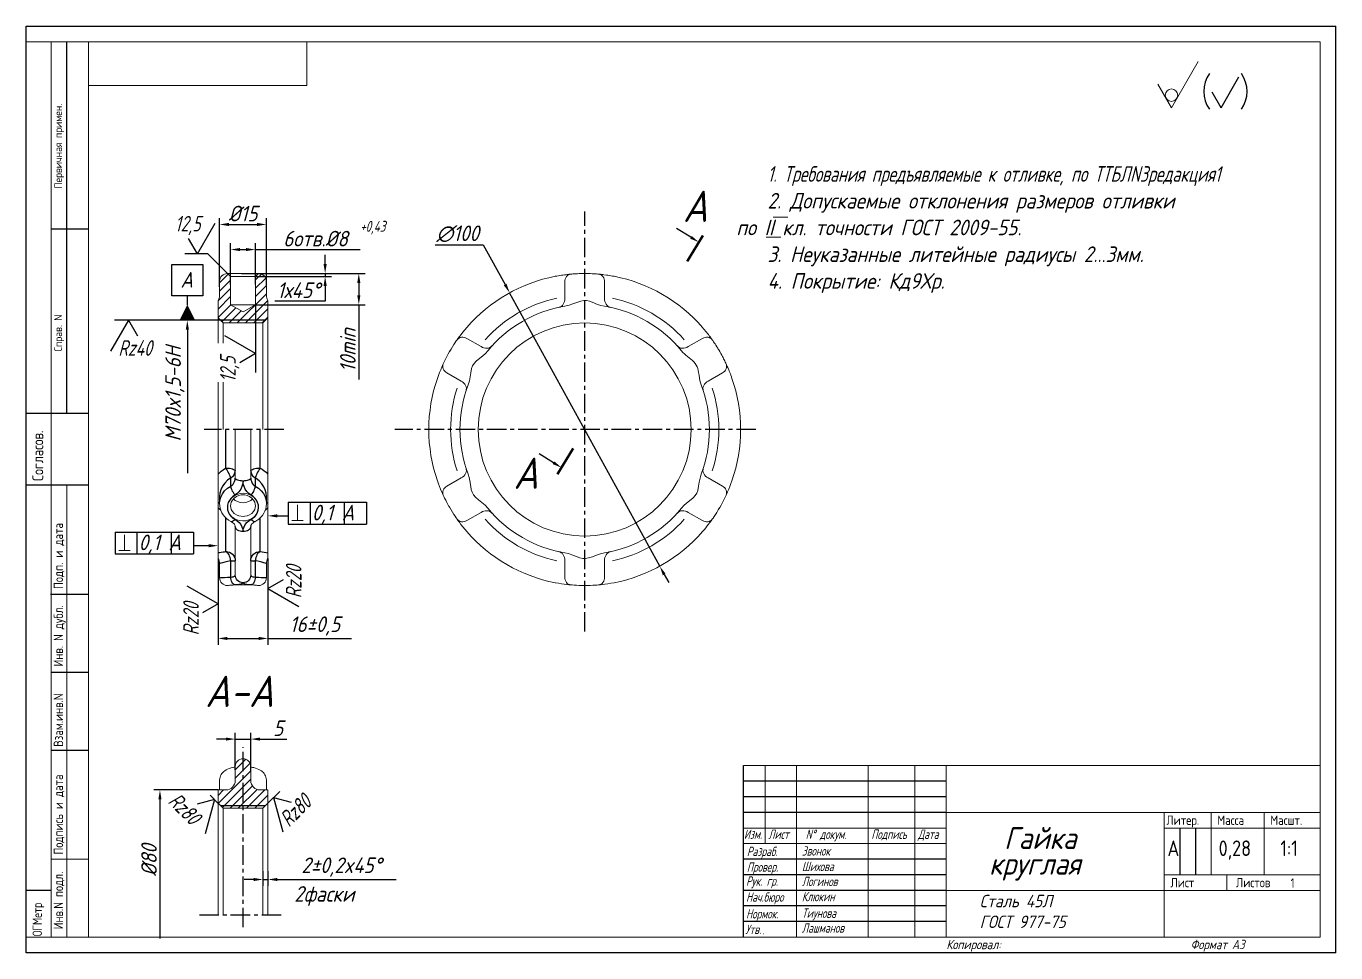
# Model space of a CAD drawing. Extents: x 3139 to 3559, y 0 to 297.
import ezdxf

# ---------------------------------------------------------------- set-up
doc = ezdxf.new("R2010")
doc.units = 0
doc.header["$MEASUREMENT"] = 0
doc.linetypes.add('CENTER', pattern=[2, 1.25, -0.25, 0.25, -0.25])
doc.layers.get('0').update_dxf_attribs({"linetype": 'CONTINUOUS'})
doc.layers.get('DEFPOINTS').update_dxf_attribs({"linetype": 'CONTINUOUS'})
doc.layers.add('TOST', color=110, linetype='CONTINUOUS', lineweight=20)
doc.styles.get("Standard").update_dxf_attribs({"font": 'simplex.shx', "width": 0.85, "oblique": 15, "height": 5})
doc.dimstyles.get("Standard").update_dxf_attribs({"dimtxt": 5, "dimasz": 3, "dimexe": 2, "dimexo": 0, "dimgap": 1, "dimtad": 1, "dimdec": 0, "dimdsep": 46, "dimlunit": 6, "dimtxsty": 'STANDARD', "dimcen": 0.09, "dimclrt": 7, "dimadec": 0, "dimazin": 0, "dimtfac": 1, "dimtdec": 0, "dimtmove": 0, "dimatfit": 3, "dimfxl": 1, "dimtolj": 1, "dimtzin": 0, "dimarcsym": 0})

# ---------------------------------------------------------------- blocks, each defined once
blk = doc.blocks.new('*D94')
at = {"color": 0, "lineweight": -2, "transparency": 16777216}
for p, q in [((3211.97, 217.73), (3247.93, 217.73)), ((3245.93, 214.73), (3245.93, 210.73)), ((3211.97, 207.73), (3247.93, 207.73)), ((3245.93, 207.73), (3245.93, 183.71))]:
    blk.add_line(p, q, dxfattribs=at)
at = {"color": 0, "transparency": 16777216}
for points in [[(3245.43, 214.73), (3246.43, 214.73), (3245.93, 217.73)], [(3245.43, 210.73), (3246.43, 210.73), (3245.93, 207.73)]]:
    blk.add_solid(points, dxfattribs=at)
at = {"layer": 'DEFPOINTS', "color": 0, "transparency": 16777216}
for p in [(3211.97, 217.73), (3211.97, 207.73), (3245.93, 207.73)]:
    blk.add_point(p, dxfattribs=at)
at = {"color": 7, "transparency": 16777216, "insert": (3242.43, 193.12), "char_height": 5, "attachment_point": 5, "rotation": 90}
blk.add_mtext('\\A1;10min', dxfattribs=at)
blk = doc.blocks.new('*D95')
at = {"color": 0, "lineweight": -2, "transparency": 16777216}
for p, q in [((3201.29, 213.5), (3201.29, 235.45)), ((3216.29, 213.5), (3216.29, 235.45)), ((3204.29, 233.45), (3213.29, 233.45))]:
    blk.add_line(p, q, dxfattribs=at)
at = {"color": 0, "transparency": 16777216}
for points in [[(3204.29, 233.95), (3204.29, 232.95), (3201.29, 233.45)], [(3213.29, 233.95), (3213.29, 232.95), (3216.29, 233.45)]]:
    blk.add_solid(points, dxfattribs=at)
at = {"layer": 'DEFPOINTS', "color": 0, "transparency": 16777216}
for p in [(3216.29, 233.45), (3201.29, 213.5), (3216.29, 213.5)]:
    blk.add_point(p, dxfattribs=at)
at = {"color": 7, "transparency": 16777216, "insert": (3208.79, 236.95), "char_height": 5, "attachment_point": 5}
blk.add_mtext('\\A1;%%c15', dxfattribs=at)
blk = doc.blocks.new('*D96')
at = {"color": 0, "lineweight": -2, "transparency": 16777216}
for p, q in [((3204.79, 214.22), (3204.79, 227.41)), ((3212.79, 214.22), (3212.79, 227.41)), ((3207.79, 225.41), (3209.79, 225.41)), ((3212.79, 225.41), (3246.37, 225.41))]:
    blk.add_line(p, q, dxfattribs=at)
at = {"color": 0, "transparency": 16777216}
for points in [[(3207.79, 225.91), (3207.79, 224.91), (3204.79, 225.41)], [(3209.79, 225.91), (3209.79, 224.91), (3212.79, 225.41)]]:
    blk.add_solid(points, dxfattribs=at)
at = {"layer": 'DEFPOINTS', "color": 0, "transparency": 16777216}
for p in [(3212.79, 225.41), (3204.79, 214.22), (3212.79, 214.22)]:
    blk.add_point(p, dxfattribs=at)
at = {"color": 7, "transparency": 16777216, "insert": (3232.04, 228.91), "char_height": 5, "attachment_point": 5}
blk.add_mtext('\\A1;6отв.%%c8', dxfattribs=at)
blk = doc.blocks.new('*D97')
at = {"color": 0, "lineweight": -2, "transparency": 16777216}
for p, q in [((3235.13, 220.73), (3235.13, 223.73)), ((3208.35, 217.73), (3237.13, 217.73)), ((3212.79, 216.73), (3237.13, 216.73)), ((3235.13, 217.73), (3235.13, 216.73)), ((3235.13, 213.73), (3235.13, 208.88)), ((3235.13, 208.88), (3219.03, 208.88))]:
    blk.add_line(p, q, dxfattribs=at)
at = {"color": 0, "transparency": 16777216}
for points in [[(3234.63, 220.73), (3235.63, 220.73), (3235.13, 217.73)], [(3234.63, 213.73), (3235.63, 213.73), (3235.13, 216.73)]]:
    blk.add_solid(points, dxfattribs=at)
at = {"layer": 'DEFPOINTS', "color": 0, "transparency": 16777216}
for p in [(3208.35, 217.73), (3212.79, 216.73), (3235.13, 216.73)]:
    blk.add_point(p, dxfattribs=at)
at = {"color": 7, "transparency": 16777216, "insert": (3226.58, 212.38), "char_height": 5, "attachment_point": 5}
blk.add_mtext('\\A1;1х45%%d', dxfattribs=at)
blk = doc.blocks.new('*D98')
at = {"color": 0, "lineweight": -2, "transparency": 16777216}
for p, q in [((3200.79, 126.4), (3200.79, 98.76)), ((3216.79, 126.41), (3216.79, 98.76)), ((3203.79, 100.76), (3213.79, 100.76)), ((3216.79, 100.76), (3243.53, 100.76))]:
    blk.add_line(p, q, dxfattribs=at)
at = {"color": 0, "transparency": 16777216}
for points in [[(3203.79, 101.26), (3203.79, 100.26), (3200.79, 100.76)], [(3213.79, 101.26), (3213.79, 100.26), (3216.79, 100.76)]]:
    blk.add_solid(points, dxfattribs=at)
at = {"layer": 'DEFPOINTS', "color": 0, "transparency": 16777216}
for p in [(3200.79, 126.4), (3216.79, 126.41), (3216.79, 100.76)]:
    blk.add_point(p, dxfattribs=at)
at = {"color": 7, "transparency": 16777216, "insert": (3231.84, 104.74), "char_height": 5, "attachment_point": 5}
blk.add_mtext('\\A1;16%%p0,5', dxfattribs=at)
blk = doc.blocks.new('*D99')
at = {"color": 0, "lineweight": -2, "transparency": 16777216}
for p, q in [((3203.29, 68.5), (3200.29, 68.5)), ((3206.29, 58.61), (3206.29, 70.5)), ((3206.29, 68.5), (3211.29, 68.5)), ((3211.29, 58.3), (3211.29, 70.5)), ((3214.29, 68.5), (3222.8, 68.5))]:
    blk.add_line(p, q, dxfattribs=at)
at = {"color": 0, "transparency": 16777216}
for points in [[(3203.29, 69), (3203.29, 68), (3206.29, 68.5)], [(3214.29, 69), (3214.29, 68), (3211.29, 68.5)]]:
    blk.add_solid(points, dxfattribs=at)
at = {"layer": 'DEFPOINTS', "color": 0, "transparency": 16777216}
for p in [(3211.29, 68.5), (3206.29, 58.61), (3211.29, 58.3)]:
    blk.add_point(p, dxfattribs=at)
at = {"color": 7, "transparency": 16777216, "insert": (3220.05, 72), "char_height": 5, "attachment_point": 5}
blk.add_mtext('\\A1;5', dxfattribs=at)
blk = doc.blocks.new('*D100')
at = {"color": 0, "lineweight": -2, "transparency": 16777216}
for p, q in [((3200.79, 52.2), (3180.15, 52.2)), ((3182.15, 49.2), (3182.15, 4.63))]:
    blk.add_line(p, q, dxfattribs=at)
at = {"color": 0, "transparency": 16777216}
blk.add_solid([(3181.65, 49.2), (3182.65, 49.2), (3182.15, 52.2)], dxfattribs=at)
at = {"layer": 'DEFPOINTS', "color": 0, "transparency": 16777216}
for p in [(3200.79, 52.2), (3182.15, 4.63), (3200.79, 4.63)]:
    blk.add_point(p, dxfattribs=at)
at = {"color": 7, "transparency": 16777216, "insert": (3178.65, 29.65), "char_height": 5, "attachment_point": 5, "rotation": 90}
blk.add_mtext('\\A1;%%c80', dxfattribs=at)
blk = doc.blocks.new('_NONE')
at = {"color": 0, "linetype": 'ByBlock'}
blk.add_circle((0, 0), 0.25, dxfattribs=at)
blk = doc.blocks.new('*D101')
at = {"color": 0, "lineweight": -2, "transparency": 16777216}
for p, q in [((3270.41, 226.96), (3285.85, 226.96)), ((3285.85, 226.96), (3292.86, 214.19)), ((3342.43, 123.9), (3294.3, 211.56)), ((3343.87, 121.27), (3345.32, 118.64))]:
    blk.add_line(p, q, dxfattribs=at)
at = {"color": 0, "transparency": 16777216}
for points in [[(3293.3, 214.43), (3292.42, 213.95), (3294.3, 211.56)], [(3344.31, 121.51), (3343.43, 121.03), (3342.43, 123.9)]]:
    blk.add_solid(points, dxfattribs=at)
at = {"layer": 'DEFPOINTS', "color": 0, "transparency": 16777216}
for p in [(3294.3, 211.56), (3342.43, 123.9)]:
    blk.add_point(p, dxfattribs=at)
at = {"color": 7, "transparency": 16777216, "insert": (3277.63, 230.46), "char_height": 5, "attachment_point": 5}
blk.add_mtext('\\A1;∅100', dxfattribs=at)
blk = doc.blocks.new('*D102')
at = {"color": 0, "lineweight": -2, "transparency": 16777216}
for p, q in [((3202.51, 202.73), (3188.94, 202.73)), ((3190.94, 199.73), (3190.94, 153.69))]:
    blk.add_line(p, q, dxfattribs=at)
at = {"color": 0, "transparency": 16777216}
blk.add_solid([(3190.44, 199.73), (3191.44, 199.73), (3190.94, 202.73)], dxfattribs=at)
at = {"layer": 'DEFPOINTS', "color": 0, "transparency": 16777216}
for p in [(3202.51, 202.73), (3190.94, 153.69), (3202.51, 153.69)]:
    blk.add_point(p, dxfattribs=at)
at = {"color": 7, "transparency": 16777216, "insert": (3186.96, 179.13), "char_height": 5, "attachment_point": 5, "rotation": 90}
blk.add_mtext('\\A1;M70x1,5-6H', dxfattribs=at)
blk = doc.blocks.new('*D103')
at = {"color": 0, "lineweight": -2, "transparency": 16777216}
for p, q in [((3215.19, 26.19), (3215.19, 21.49)), ((3216.79, 26.19), (3216.79, 21.49)), ((3212.19, 23.49), (3209.19, 23.49)), ((3215.19, 23.49), (3216.79, 23.49)), ((3219.79, 23.49), (3257.9, 23.49))]:
    blk.add_line(p, q, dxfattribs=at)
at = {"color": 0, "transparency": 16777216}
for points in [[(3212.19, 23.99), (3212.19, 22.99), (3215.19, 23.49)], [(3219.79, 23.99), (3219.79, 22.99), (3216.79, 23.49)]]:
    blk.add_solid(points, dxfattribs=at)
at = {"layer": 'DEFPOINTS', "color": 0, "transparency": 16777216}
for p in [(3215.19, 26.19), (3216.79, 26.19), (3216.79, 23.49)]:
    blk.add_point(p, dxfattribs=at)
at = {"color": 7, "transparency": 16777216, "insert": (3240.35, 27.47), "char_height": 5, "attachment_point": 5}
blk.add_mtext('\\A1;2%%p0,2x45%%d', dxfattribs=at)

msp = doc.modelspace()

# ---------------------------------------------------------------- hatches: boundary and pattern name
h = msp.add_hatch()
h.set_pattern_fill('ANSI31', scale=15, style=0)
h.set_pattern_definition([(45, (27.2218, -34.5302), (-1.3258252, 1.3258252), [])])
h.paths.add_polyline_path([(3215.19, 201.88), (3216.79, 203.48), (3216.79, 209.07, -0.147477), (3216.29, 210.73), (3216.29, 215.23, 0.414214), (3213.79, 217.73), (3212.79, 216.73), (3212.79, 207.73), (3208.79, 205.42), (3204.79, 207.73), (3204.79, 216.73), (3203.79, 217.73, 0.414214), (3201.29, 215.23), (3201.29, 210.73, -0.147477), (3200.79, 209.07), (3200.79, 203.48), (3202.39, 201.88)])
h = msp.add_hatch()
h.set_pattern_fill('ANSI31', scale=15, style=0)
h.set_pattern_definition([(45, (-54.4744, -49.3434), (-1.3258252, 1.3258252), [])])
h.paths.add_polyline_path([(3208.79, 47.2), (3216.04, 47.2), (3216.79, 47.95), (3216.79, 52.2), (3214.29, 52.2, -0.414214), (3211.29, 55.2), (3211.29, 59.7, 0.414214), (3208.79, 62.2)])
h.paths.add_polyline_path([(3208.79, 62.2, 0.414214), (3206.29, 59.7), (3206.29, 55.2, -0.414214), (3203.29, 52.2), (3200.79, 52.2), (3200.79, 47.95), (3201.54, 47.2), (3208.79, 47.2)])
h.paths.add_polyline_path([(3201.54, 47.2), (3202.39, 46.35), (3208.79, 46.35), (3208.79, 47.2)])
h.paths.add_polyline_path([(3208.79, 47.2), (3208.79, 46.35), (3215.19, 46.35), (3216.04, 47.2)])

# ---------------------------------------------------------------- linework, layer by layer
at = {"color": 7}
for p, q in [((3139.26, 297), (3559.26, 297)), ((3139.26, 0), (3139.26, 297)), ((3559.26, 0), (3559.26, 297)), ((3152.26, 173), (3152.26, 292)), ((3522.48, 270.88), (3528.17, 280.74)), ((3522.48, 270.88), (3519.59, 275.88)), ((3147.26, 232), (3159.26, 232)), ((3194.21, 224), (3199.9, 233.86)), ((3194.21, 224), (3191.32, 229)), ((3197.52, 224), (3190.18, 224)), ((3197.52, 224), (3203.79, 217.73)), ((3185.94, 210.58), (3185.94, 220.58)), ((3185.94, 220.58), (3195.94, 220.58)), ((3195.94, 220.58), (3195.94, 210.58)), ((3190.94, 210.58), (3185.94, 210.58)), ((3190.94, 207.73), (3190.94, 210.58)), ((3195.94, 210.58), (3190.94, 210.58)), ((3212.81, 207.73), (3212.81, 186)), ((3172.03, 202.73), (3166.34, 192.87)), ((3188.94, 202.73), (3167.56, 202.73)), ((3172.03, 202.73), (3174.92, 197.73)), ((3212.79, 192.04), (3202.93, 197.73)), ((3212.79, 192.04), (3207.79, 189.15)), ((3139.26, 173), (3159.26, 173)), ((3203.29, 155.37), (3203.29, 167.73)), ((3214.29, 155.37), (3214.29, 167.73)), ((3204.86, 149.61), (3204.86, 152.23)), ((3212.72, 152.23), (3212.72, 149.61)), ((3139.26, 150), (3159.26, 150)), ((3223.31, 144.4), (3248.42, 144.4)), ((3223.31, 144.4), (3223.31, 137.4)), ((3230.31, 144.4), (3230.31, 137.4)), ((3241.25, 144.4), (3241.25, 137.4)), ((3248.42, 144.4), (3248.42, 137.4)), ((3203.29, 128.6), (3203.29, 139.36)), ((3214.29, 128.6), (3214.29, 139.36)), ((3167.77, 134.83), (3192.89, 134.83)), ((3167.77, 134.83), (3167.77, 127.83)), ((3174.77, 134.83), (3174.77, 127.83)), ((3185.72, 134.83), (3185.72, 127.83)), ((3192.89, 134.83), (3192.89, 127.83)), ((3223.31, 137.4), (3248.42, 137.4)), ((3167.77, 127.83), (3192.89, 127.83)), ((3204.86, 120.42), (3204.86, 125.67)), ((3204.86, 125.67), (3206.29, 125.67)), ((3211.29, 125.67), (3212.72, 125.67)), ((3212.72, 125.67), (3212.72, 120.42)), ((3216.79, 116.72), (3221.79, 119.6)), ((3147.07, 115), (3159.26, 115)), ((3200.79, 111.83), (3190.93, 117.52)), ((3216.79, 116.72), (3226.64, 111.03)), ((3200.79, 111.83), (3195.79, 108.95)), ((3147.26, 90), (3159.26, 90)), ((3147.26, 65), (3159.26, 65)), ((3369.26, 5), (3369.26, 60)), ((3434.26, 55), (3369.26, 55)), ((3200.95, 47.79), (3198.25, 50.5)), ((3216.79, 47.95), (3220.59, 51.75)), ((3199.65, 49.09), (3194.07, 47.6)), ((3199.65, 49.09), (3196.7, 38.1)), ((3218.62, 49.78), (3221.56, 38.79)), ((3218.62, 49.78), (3224.19, 48.29)), ((3434.26, 50), (3369.26, 50)), ((3434.26, 45), (3369.26, 45)), ((3509.26, 40), (3509.26, 25)), ((3514.26, 40), (3514.26, 25)), ((3434.26, 30), (3369.26, 30)), ((3434.26, 25), (3369.26, 25)), ((3147.26, 20), (3139.26, 20)), ((3434.26, 20), (3369.26, 20)), ((3434.26, 15), (3369.26, 15)), ((3434.26, 10), (3369.26, 10)), ((3559.26, 0), (3139.26, 0))]:
    msp.add_line(p, q, dxfattribs=at)
at = {"color": 7, "linetype": 'CENTER', "ltscale": 5}
for p, q in [((3318.37, 102.96), (3318.37, 237.65)), ((3221.88, 167.73), (3196.36, 167.73)), ((3373.26, 167.73), (3257.45, 167.73)), ((3208.79, 8.2), (3208.79, 65.93)), ((3194.83, 12.2), (3221.07, 12.2))]:
    msp.add_line(p, q, dxfattribs=at)
at = {"color": 7, "ltscale": 5}
for p, q in [((3216.04, 202.73), (3201.54, 202.73)), ((3201.54, 47.2), (3216.04, 47.2))]:
    msp.add_line(p, q, dxfattribs=at)
at = {"color": 7}
for points in [[(3352.43, 229.33), (3347.86, 232.12)], [(3308.36, 157.09), (3303.79, 159.88)], [(3219.79, 140.05), (3223.31, 140.05)], [(3197.79, 130.49), (3192.89, 130.49)]]:
    msp.add_lwpolyline(points, dxfattribs=at)
at = {"color": 7, "const_width": 0.8}
for points in [[(3356.3, 229.92), (3351.23, 221.61)], [(3309.61, 153.38), (3314.68, 161.68)]]:
    msp.add_lwpolyline(points, dxfattribs=at)
at = {"color": 7}
msp.add_lwpolyline([(3190.94, 202.73, 5, 0, 0), (3190.94, 207.73, 0, 0, 0)], format="xyseb", dxfattribs=at)
at = {"color": 7, "flags": 128}
for points in [[(3200.79, 153.46), (3200.99, 153.66), (3201.21, 153.87), (3201.8, 154.38), (3202.44, 154.85), (3202.86, 155.12), (3203.29, 155.37)], [(3204.86, 152.23), (3203.83, 151.47), (3202.95, 150.56), (3202.24, 149.54), (3201.71, 148.44), (3201.39, 147.33), (3201.29, 146.23)], [(3204.86, 152.23), (3204.79, 152.5), (3204.67, 152.82), (3204.51, 153.19), (3204.31, 153.61), (3204.08, 154.04), (3203.83, 154.49), (3203.57, 154.94), (3203.29, 155.37)], [(3203.29, 155.37), (3203.87, 155.35), (3204.44, 155.3), (3204.96, 155.21), (3205.41, 155.1), (3205.78, 154.96), (3206.06, 154.8), (3206.23, 154.62), (3206.29, 154.44)], [(3204.86, 152.23), (3205.17, 152.42), (3205.45, 152.65), (3205.7, 152.9), (3205.91, 153.18), (3206.07, 153.47), (3206.19, 153.79), (3206.26, 154.11), (3206.29, 154.44)], [(3204.86, 149.61), (3205.26, 149.88), (3205.61, 150.23), (3205.89, 150.63), (3206.1, 151.07), (3206.24, 151.59), (3206.29, 152.15)], [(3208.79, 151.33), (3208.71, 150.38), (3208.45, 149.44), (3208.05, 148.58), (3207.47, 147.78), (3206.87, 147.2), (3206.17, 146.71)], [(3206.29, 152.15), (3206.34, 151.99), (3206.48, 151.83), (3206.71, 151.69), (3207.02, 151.57), (3207.4, 151.47), (3207.83, 151.39), (3208.3, 151.34), (3208.79, 151.33)], [(3208.79, 151.33), (3209.28, 151.34), (3209.75, 151.39), (3210.18, 151.47), (3210.56, 151.57), (3210.87, 151.69), (3211.1, 151.83), (3211.24, 151.99), (3211.29, 152.15)], [(3211.41, 146.71), (3210.67, 147.24), (3210.01, 147.89), (3209.51, 148.62), (3209.12, 149.44), (3208.87, 150.36), (3208.79, 151.33)], [(3211.29, 154.44), (3211.35, 154.62), (3211.52, 154.8), (3211.79, 154.96), (3212.17, 155.1), (3212.62, 155.21), (3213.14, 155.3), (3213.7, 155.35), (3214.29, 155.37)], [(3211.29, 154.44), (3211.31, 154.11), (3211.39, 153.79), (3211.51, 153.47), (3211.67, 153.18), (3211.88, 152.9), (3212.12, 152.65), (3212.41, 152.42), (3212.72, 152.23)], [(3211.29, 152.15), (3211.33, 151.64), (3211.46, 151.13), (3211.67, 150.67), (3211.96, 150.24), (3212.31, 149.9), (3212.72, 149.61)], [(3214.29, 155.37), (3214.01, 154.94), (3213.74, 154.49), (3213.49, 154.04), (3213.26, 153.61), (3213.07, 153.19), (3212.91, 152.82), (3212.79, 152.5), (3212.72, 152.23)], [(3216.29, 146.23), (3216.29, 146.24), (3216.19, 147.3), (3215.9, 148.36), (3215.43, 149.39), (3214.79, 150.36), (3213.96, 151.27), (3212.99, 152.05), (3212.72, 152.23)], [(3214.29, 155.37), (3214.96, 154.97), (3215.6, 154.51), (3216.22, 154.01), (3216.79, 153.46)], [(3201.29, 143.98), (3201.39, 145.02), (3201.69, 146.09), (3202.2, 147.11), (3202.89, 148.04), (3203.8, 148.9), (3204.86, 149.61)], [(3206.17, 146.71), (3205.93, 147.09), (3205.69, 147.49), (3205.47, 147.9), (3205.28, 148.3), (3205.11, 148.69), (3204.99, 149.04), (3204.9, 149.35), (3204.86, 149.61)], [(3212.72, 149.61), (3212.68, 149.35), (3212.59, 149.04), (3212.46, 148.69), (3212.3, 148.3), (3212.11, 147.9), (3211.89, 147.49), (3211.65, 147.09), (3211.41, 146.71)], [(3212.72, 149.61), (3213.73, 148.93), (3214.61, 148.12), (3215.32, 147.2), (3215.85, 146.19), (3216.17, 145.12), (3216.29, 144.02), (3216.28, 143.98)], [(3206.17, 146.71), (3205.48, 146.23), (3204.9, 145.64), (3204.43, 144.99), (3204.08, 144.28), (3203.86, 143.52), (3203.79, 142.74), (3203.79, 142.73)], [(3213.79, 142.68), (3213.79, 142.72), (3213.71, 143.52), (3213.48, 144.31), (3213.11, 145.06), (3212.59, 145.74), (3212.04, 146.27), (3211.41, 146.71)], [(3201.68, 141.84), (3201.32, 142.08), (3200.79, 142.5)], [(3203.79, 142.73), (3203.86, 141.95), (3204.09, 141.18), (3204.46, 140.48), (3204.98, 139.83), (3205.53, 139.35), (3206.17, 138.95)], [(3206.17, 138.95), (3205.93, 138.65), (3205.69, 138.41), (3205.47, 138.24), (3205.28, 138.15), (3205.11, 138.13), (3205.04, 138.15)], [(3206.17, 138.95), (3206.91, 138.47), (3207.56, 137.9), (3208.07, 137.27), (3208.46, 136.57), (3208.7, 135.81), (3208.79, 135.02)], [(3208.79, 135.02), (3208.87, 135.79), (3209.12, 136.57), (3209.53, 137.3), (3210.11, 137.99), (3210.7, 138.5), (3211.41, 138.95)], [(3211.41, 138.95), (3212.08, 139.38), (3212.68, 139.92), (3213.14, 140.52), (3213.49, 141.2), (3213.7, 141.88), (3213.79, 142.58)], [(3212.53, 138.15), (3212.46, 138.13), (3212.3, 138.15), (3212.11, 138.24), (3211.89, 138.41), (3211.65, 138.65), (3211.41, 138.95)], [(3216.79, 142.5), (3216.01, 141.9), (3215.9, 141.83)], [(3208.79, 135.02), (3208.3, 135.05), (3207.83, 135.15), (3207.4, 135.3), (3207.02, 135.5), (3206.71, 135.75), (3206.48, 136.03), (3206.34, 136.34), (3206.29, 136.66)], [(3211.29, 136.66), (3211.24, 136.34), (3211.1, 136.03), (3210.87, 135.75), (3210.56, 135.5), (3210.18, 135.3), (3209.75, 135.15), (3209.28, 135.05), (3208.79, 135.02)], [(3200.79, 128.23), (3200.99, 128.27), (3201.21, 128.3), (3201.8, 128.4), (3202.44, 128.49), (3202.86, 128.55), (3203.29, 128.6)], [(3204.86, 125.67), (3204.79, 126.18), (3204.67, 126.69), (3204.51, 127.16), (3204.31, 127.58), (3204.08, 127.95), (3203.83, 128.25), (3203.57, 128.47), (3203.29, 128.6)], [(3203.29, 128.6), (3203.87, 128.55), (3204.44, 128.38), (3204.96, 128.11), (3205.41, 127.74), (3205.78, 127.3), (3206.06, 126.79), (3206.23, 126.24), (3206.29, 125.67)], [(3211.29, 125.67), (3211.35, 126.24), (3211.52, 126.79), (3211.79, 127.3), (3212.17, 127.74), (3212.62, 128.11), (3213.14, 128.38), (3213.7, 128.55), (3214.29, 128.6)], [(3214.29, 128.6), (3214.01, 128.47), (3213.74, 128.25), (3213.49, 127.95), (3213.26, 127.58), (3213.07, 127.16), (3212.91, 126.69), (3212.79, 126.18), (3212.72, 125.67)], [(3214.29, 128.6), (3214.96, 128.52), (3215.6, 128.42), (3216.22, 128.33), (3216.79, 128.23)], [(3204.86, 125.67), (3203.83, 125.46), (3202.95, 125.24), (3202.24, 125.03), (3201.71, 124.87), (3201.39, 124.76), (3201.29, 124.73)], [(3216.29, 124.73), (3216.29, 124.73), (3216.19, 124.76), (3215.9, 124.86), (3215.43, 125.01), (3214.79, 125.19), (3213.96, 125.4), (3212.99, 125.62), (3212.72, 125.67)], [(3201.29, 120.23), (3201.39, 120.23), (3201.69, 120.26), (3202.2, 120.29), (3202.89, 120.33), (3203.8, 120.37), (3204.86, 120.42)], [(3204.86, 120.42), (3205.26, 120.47), (3205.61, 120.54), (3205.89, 120.63), (3206.1, 120.75), (3206.24, 120.9), (3206.29, 121.08)], [(3206.17, 117.93), (3205.93, 118.01), (3205.69, 118.17), (3205.47, 118.41), (3205.28, 118.72), (3205.11, 119.09), (3204.99, 119.51), (3204.9, 119.96), (3204.86, 120.42)], [(3208.79, 118.62), (3208.71, 118.44), (3208.45, 118.28), (3208.05, 118.15), (3207.47, 118.05), (3206.87, 117.98), (3206.17, 117.93)], [(3208.79, 118.62), (3208.3, 118.67), (3207.83, 118.81), (3207.4, 119.04), (3207.02, 119.34), (3206.71, 119.71), (3206.48, 120.14), (3206.34, 120.6), (3206.29, 121.08)], [(3211.29, 121.08), (3211.24, 120.6), (3211.1, 120.14), (3210.87, 119.71), (3210.56, 119.34), (3210.18, 119.04), (3209.75, 118.81), (3209.28, 118.67), (3208.79, 118.62)], [(3211.41, 117.93), (3210.67, 117.98), (3210.01, 118.06), (3209.51, 118.16), (3209.12, 118.28), (3208.87, 118.44), (3208.79, 118.62)], [(3211.29, 121.08), (3211.33, 120.91), (3211.46, 120.76), (3211.67, 120.64), (3211.96, 120.54), (3212.31, 120.47), (3212.72, 120.42)], [(3212.72, 120.42), (3212.68, 119.96), (3212.59, 119.51), (3212.46, 119.09), (3212.3, 118.72), (3212.11, 118.41), (3211.89, 118.17), (3211.65, 118.01), (3211.41, 117.93)], [(3212.72, 120.42), (3213.73, 120.38), (3214.61, 120.33), (3215.32, 120.29), (3215.85, 120.26), (3216.17, 120.24), (3216.29, 120.23), (3216.28, 120.23)]]:
    msp.add_lwpolyline(points, dxfattribs=at)
at = {"color": 7}
for centre, start, end in [((3527.02, 276.09), 145.452, 214.548), ((3520.71, 276.09), 325.452, 34.548)]:
    msp.add_arc(centre, 10.08, start, end, dxfattribs=at)
for points in [[(3352.17, 228.91), (3354.99, 227.77), (3352.69, 229.76)], [(3308.62, 157.51), (3310.92, 155.53), (3308.1, 156.66)], [(3219.79, 140.55), (3216.79, 140.05), (3219.79, 139.55)], [(3197.79, 130.99), (3200.79, 130.49), (3197.79, 129.99)]]:
    msp.add_solid(points, dxfattribs=at)
at = {"layer": 'TOST', "color": 7}
for p, q in [((3139.26, 292), (3554.26, 292)), ((3147.26, 5), (3147.26, 292)), ((3159.26, 5), (3159.26, 292)), ((3229.26, 278), (3229.26, 292)), ((3554.26, 5), (3554.26, 292)), ((3506.56, 270.88), (3515.09, 285.66)), ((3159.26, 278), (3229.26, 278)), ((3506.56, 270.88), (3502.23, 278.38)), ((3378.8, 235.82), (3383.47, 235.82)), ((3376.6, 229.42), (3381.27, 229.42)), ((3201.29, 215.23), (3201.29, 210.73)), ((3203.79, 217.73), (3204.79, 216.73)), ((3213.79, 217.73), (3203.79, 217.73)), ((3204.79, 216.73), (3204.79, 207.73)), ((3204.79, 216.73), (3212.79, 216.73)), ((3212.79, 216.73), (3213.79, 217.73)), ((3212.79, 207.73), (3212.79, 216.73)), ((3216.29, 210.73), (3216.29, 215.23)), ((3311.98, 215.04), (3311.98, 209.79)), ((3318.53, 217.73), (3318.41, 217.73)), ((3318.53, 217.73), (3318.63, 217.73)), ((3323.43, 217.47), (3323.46, 217.47)), ((3324.75, 209.79), (3324.75, 215.04)), ((3200.79, 203.48), (3200.79, 209.07)), ((3212.79, 207.73), (3204.79, 207.73)), ((3204.79, 207.73), (3208.79, 205.42)), ((3208.79, 205.42), (3212.79, 207.73)), ((3216.79, 209.07), (3216.79, 203.48)), ((3200.79, 203.48), (3202.39, 201.88)), ((3200.79, 195.41), (3200.79, 203.48)), ((3202.39, 201.88), (3215.19, 201.88)), ((3202.39, 201.88), (3202.39, 195.41)), ((3215.19, 201.88), (3216.79, 203.48)), ((3215.19, 201.88), (3215.19, 167.73)), ((3216.79, 203.48), (3216.79, 167.73)), ((3277.82, 196.98), (3277.84, 197.01)), ((3285.14, 194.29), (3280.59, 196.91)), ((3356.14, 196.91), (3351.6, 194.29)), ((3275.15, 192.87), (3275.09, 192.77)), ((3275.15, 192.87), (3275.3, 193.13)), ((3361.75, 192.58), (3361.69, 192.68)), ((3361.75, 192.58), (3361.82, 192.46)), ((3274.2, 185.85), (3278.75, 183.22)), ((3357.98, 183.22), (3362.53, 185.85)), ((3363.98, 188.21), (3363.99, 188.19)), ((3200.79, 167.73), (3200.79, 182.87)), ((3202.39, 182.87), (3202.39, 167.73)), ((3200.79, 153.46), (3200.79, 167.73)), ((3206.29, 152.15), (3206.29, 167.73)), ((3211.29, 167.73), (3211.29, 152.15)), ((3216.79, 167.73), (3216.79, 153.46)), ((3200.79, 142.5), (3200.79, 153.46)), ((3216.79, 153.46), (3216.79, 142.5)), ((3278.75, 152.23), (3274.2, 149.61)), ((3362.53, 149.61), (3357.98, 152.23)), ((3152.26, 5), (3152.26, 150)), ((3272.76, 147.24), (3272.74, 147.27)), ((3201.29, 146.23), (3201.29, 143.98)), ((3216.29, 143.98), (3216.29, 146.23)), ((3226.29, 143.54), (3226.29, 138.54)), ((3274.98, 142.87), (3274.83, 143.14)), ((3274.98, 142.87), (3275.04, 142.77)), ((3200.79, 128.23), (3200.79, 142.5)), ((3213.79, 142.58), (3213.79, 142.68)), ((3216.79, 142.5), (3216.79, 128.23)), ((3280.59, 138.54), (3285.14, 141.16)), ((3351.6, 141.16), (3356.14, 138.54)), ((3361.58, 142.58), (3361.43, 142.32)), ((3361.58, 142.58), (3361.64, 142.68)), ((3206.29, 121.08), (3206.29, 136.66)), ((3211.29, 136.66), (3211.29, 121.08)), ((3226.29, 138.54), (3224.5, 138.54)), ((3226.29, 138.54), (3228.09, 138.54)), ((3358.91, 138.47), (3358.89, 138.45)), ((3170.76, 133.98), (3170.76, 128.97)), ((3170.76, 128.97), (3168.97, 128.97)), ((3170.76, 128.97), (3172.56, 128.97)), ((3200.79, 128.23), (3200.79, 126.4)), ((3216.79, 128.23), (3216.79, 126.41)), ((3201.29, 124.73), (3201.29, 120.23)), ((3216.29, 120.23), (3216.29, 124.73)), ((3311.98, 125.67), (3311.98, 120.42)), ((3324.75, 120.42), (3324.75, 125.67)), ((3313.3, 117.98), (3313.27, 117.99)), ((3318.2, 117.73), (3317.9, 117.73)), ((3318.2, 117.73), (3318.32, 117.73)), ((3206.29, 55.2), (3206.29, 59.7)), ((3211.29, 59.7), (3211.29, 55.2)), ((3554.26, 60), (3369.26, 60)), ((3369.26, 60), (3554.26, 60)), ((3369.26, 60), (3369.26, 5)), ((3376.26, 60), (3376.26, 35)), ((3386.26, 60), (3386.26, 5)), ((3409.26, 60), (3409.26, 5)), ((3424.26, 60), (3424.26, 5)), ((3434.26, 60), (3434.26, 5)), ((3201.29, 55.37), (3201.29, 52.2)), ((3216.29, 52.2), (3216.29, 55.37)), ((3200.79, 52.2), (3200.79, 47.95)), ((3200.79, 52.2), (3203.29, 52.2)), ((3214.29, 52.2), (3216.79, 52.2)), ((3216.79, 47.95), (3216.79, 52.2)), ((3200.79, 12.2), (3200.79, 47.95)), ((3200.79, 47.95), (3202.39, 46.35)), ((3215.19, 46.35), (3202.39, 46.35)), ((3202.39, 46.35), (3202.39, 12.2)), ((3215.19, 46.35), (3216.79, 47.95)), ((3215.19, 46.35), (3215.19, 12.2)), ((3216.79, 47.95), (3216.79, 12.2)), ((3554.26, 45), (3434.26, 45)), ((3504.26, 45), (3504.26, 5)), ((3519.26, 45), (3519.26, 25)), ((3536.26, 45), (3536.26, 25)), ((3434.26, 40), (3369.26, 40)), ((3554.26, 40), (3504.26, 40)), ((3434.26, 35), (3369.26, 35)), ((3147.26, 30), (3159.26, 30)), ((3554.26, 25), (3504.26, 25)), ((3524.26, 25), (3524.26, 20)), ((3554.26, 20), (3434.26, 20)), ((3554.26, 5), (3139.26, 5))]:
    msp.add_line(p, q, dxfattribs=at)
at = {"layer": 'TOST', "color": 7, "flags": 128}
for points in [[(3308.95, 216.83), (3309.45, 216.93), (3309.94, 217.01), (3310.44, 217.1), (3310.94, 217.17), (3311.4, 217.24), (3311.86, 217.3), (3312.3, 217.36), (3312.72, 217.41), (3313.34, 217.47), (3313.88, 217.53)], [(3311.98, 215.04), (3312, 215.5), (3312.1, 215.95), (3312.27, 216.36), (3312.5, 216.73), (3312.79, 217.04), (3313.12, 217.28), (3313.49, 217.45), (3313.88, 217.53)], [(3313.27, 217.47), (3313.26, 217.47), (3313.34, 217.47)], [(3313.88, 217.53), (3314.22, 217.56), (3314.61, 217.59), (3315.06, 217.62), (3315.53, 217.65), (3316.03, 217.67), (3316.59, 217.7), (3317.16, 217.71), (3317.74, 217.72), (3318.36, 217.73), (3318.37, 217.73)], [(3318.37, 217.73), (3318.96, 217.72), (3319.26, 217.72), (3319.56, 217.71), (3320.17, 217.69), (3320.73, 217.67), (3321, 217.66), (3321.26, 217.64), (3321.78, 217.61), (3322.17, 217.58), (3322.53, 217.55), (3322.85, 217.53)], [(3322.85, 217.53), (3323.12, 217.5), (3323.42, 217.47), (3323.77, 217.44), (3324.14, 217.39), (3324.52, 217.35), (3325.35, 217.24), (3325.8, 217.17), (3326.27, 217.1), (3326.76, 217.02), (3327.27, 216.93), (3327.78, 216.83)], [(3324.75, 215.04), (3324.73, 215.5), (3324.63, 215.95), (3324.46, 216.36), (3324.23, 216.73), (3323.94, 217.04), (3323.61, 217.28), (3323.24, 217.45), (3322.85, 217.53)], [(3310.05, 206.85), (3310.47, 206.99), (3310.86, 207.21), (3311.2, 207.51), (3311.49, 207.87), (3311.72, 208.3), (3311.88, 208.77), (3311.97, 209.27), (3311.98, 209.79)], [(3324.69, 207.22), (3323.58, 207.48), (3322.49, 207.84), (3320.77, 208.52), (3319.89, 208.82), (3318.98, 209.03), (3318.05, 209.05), (3317.14, 208.9), (3315.86, 208.48), (3314.61, 207.98), (3313.34, 207.54), (3312.04, 207.22)], [(3326.69, 206.85), (3326.27, 206.99), (3325.88, 207.21), (3325.53, 207.51), (3325.24, 207.87), (3325.01, 208.3), (3324.85, 208.77), (3324.76, 209.27), (3324.75, 209.79)], [(3277.48, 196.51), (3277.82, 196.98), (3278.24, 197.56), (3278.72, 198.19), (3279.26, 198.89), (3279.88, 199.64), (3280.55, 200.43)], [(3356.18, 200.43), (3356.51, 200.05), (3356.84, 199.66), (3357.16, 199.27), (3357.47, 198.88), (3357.76, 198.51), (3358.04, 198.15), (3358.31, 197.8), (3358.56, 197.46), (3358.94, 196.95), (3359.1, 196.72), (3359.25, 196.51)], [(3275.06, 192.73), (3275.52, 193.51), (3276, 194.28), (3276.44, 194.98), (3276.87, 195.63), (3277.2, 196.11), (3277.48, 196.51)], [(3280.59, 196.91), (3280.18, 197.12), (3279.74, 197.26), (3279.29, 197.32), (3278.86, 197.31), (3278.44, 197.21), (3278.07, 197.05), (3277.74, 196.81), (3277.48, 196.51)], [(3288.64, 194.5), (3288.31, 194.2), (3287.93, 193.97), (3287.5, 193.82), (3287.03, 193.75), (3286.55, 193.77), (3286.06, 193.86), (3285.59, 194.04), (3285.14, 194.29)], [(3348.09, 194.5), (3348.42, 194.2), (3348.8, 193.97), (3349.23, 193.82), (3349.7, 193.75), (3350.18, 193.77), (3350.67, 193.86), (3351.14, 194.04), (3351.6, 194.29)], [(3356.14, 196.91), (3356.56, 197.12), (3356.99, 197.26), (3357.44, 197.32), (3357.87, 197.31), (3358.29, 197.21), (3358.66, 197.05), (3358.99, 196.81), (3359.25, 196.51)], [(3358.89, 197.01), (3358.89, 197.02), (3358.93, 196.95)], [(3359.25, 196.51), (3359.44, 196.23), (3359.73, 195.82), (3359.92, 195.54), (3360.18, 195.14), (3360.45, 194.72), (3360.75, 194.25), (3361.05, 193.77), (3361.2, 193.52), (3361.35, 193.27), (3361.66, 192.74), (3361.67, 192.73)], [(3273, 188.74), (3273.23, 189.23), (3273.51, 189.81), (3273.83, 190.46), (3274.2, 191.17), (3274.62, 191.94), (3275.06, 192.72), (3275.06, 192.73)], [(3287.32, 192.95), (3286.55, 192.12), (3285.69, 191.36), (3284.24, 190.2), (3283.54, 189.59), (3282.91, 188.91), (3282.42, 188.12), (3282.09, 187.25), (3281.82, 185.93), (3281.62, 184.6), (3281.38, 183.28), (3281, 182)], [(3355.73, 182), (3355.5, 182.72), (3355.31, 183.46), (3355.17, 184.21), (3355.03, 185.13), (3354.89, 186.04), (3354.64, 187.26), (3354.44, 187.84), (3353.83, 188.91), (3353.41, 189.38), (3352.92, 189.84), (3352.41, 190.27), (3351.89, 190.69), (3351.35, 191.11), (3350.83, 191.53), (3350.33, 191.98), (3349.86, 192.44), (3349.41, 192.95)], [(3361.67, 192.73), (3362, 192.14), (3362.33, 191.54), (3362.54, 191.15), (3362.74, 190.77), (3362.93, 190.41), (3363.11, 190.05), (3363.27, 189.71), (3363.44, 189.36), (3363.6, 189.04), (3363.73, 188.74)], [(3271.13, 184.13), (3271.47, 185.08), (3271.83, 186.02), (3272.18, 186.88), (3272.52, 187.67), (3272.77, 188.25), (3273, 188.74)], [(3272.74, 188.18), (3272.74, 188.18), (3272.77, 188.25)], [(3274.2, 185.85), (3273.81, 186.1), (3273.47, 186.41), (3273.2, 186.77), (3272.99, 187.15), (3272.87, 187.56), (3272.83, 187.97), (3272.87, 188.37), (3273, 188.74)], [(3362.53, 185.85), (3362.92, 186.1), (3363.26, 186.41), (3363.53, 186.77), (3363.74, 187.15), (3363.86, 187.56), (3363.9, 187.97), (3363.86, 188.37), (3363.73, 188.74)], [(3363.73, 188.74), (3363.85, 188.5), (3363.97, 188.22), (3364.11, 187.9), (3364.26, 187.56), (3364.57, 186.83), (3364.73, 186.43), (3364.9, 186.01), (3365.08, 185.56), (3365.25, 185.1), (3365.43, 184.62), (3365.6, 184.13)], [(3280.32, 180.08), (3280.41, 180.52), (3280.42, 180.96), (3280.33, 181.41), (3280.16, 181.85), (3279.91, 182.26), (3279.58, 182.63), (3279.19, 182.96), (3278.75, 183.22)], [(3356.41, 180.08), (3356.32, 180.52), (3356.31, 180.96), (3356.4, 181.41), (3356.57, 181.85), (3356.82, 182.26), (3357.15, 182.63), (3357.54, 182.96), (3357.98, 183.22)], [(3273, 146.71), (3272.76, 147.24), (3272.47, 147.89), (3272.16, 148.62), (3271.83, 149.44), (3271.48, 150.36), (3271.13, 151.33)], [(3278.75, 152.23), (3279.19, 152.5), (3279.58, 152.82), (3279.91, 153.19), (3280.16, 153.61), (3280.33, 154.04), (3280.42, 154.49), (3280.41, 154.94), (3280.32, 155.37)], [(3281, 153.46), (3281.33, 152.37), (3281.56, 151.24), (3281.84, 149.41), (3282.01, 148.5), (3282.29, 147.61), (3282.73, 146.79), (3283.32, 146.07), (3284.32, 145.18), (3285.38, 144.35), (3286.4, 143.47), (3287.32, 142.5)], [(3349.41, 142.5), (3350.19, 143.34), (3351.04, 144.1), (3352.49, 145.25), (3353.19, 145.86), (3353.82, 146.54), (3354.31, 147.33), (3354.64, 148.2), (3354.91, 149.52), (3355.11, 150.85), (3355.35, 152.17), (3355.73, 153.46)], [(3357.98, 152.23), (3357.54, 152.5), (3357.15, 152.82), (3356.82, 153.19), (3356.57, 153.61), (3356.4, 154.04), (3356.31, 154.49), (3356.32, 154.94), (3356.41, 155.37)], [(3365.6, 151.33), (3365.26, 150.38), (3364.9, 149.44), (3364.55, 148.58), (3364.21, 147.78), (3363.96, 147.2), (3363.73, 146.71)], [(3203.79, 142.73), (3203.89, 143.59), (3204.18, 144.44), (3204.64, 145.23), (3205.26, 145.92), (3206.02, 146.49), (3206.89, 146.92), (3207.84, 147.19), (3208.81, 147.28), (3209.78, 147.18), (3210.73, 146.91), (3211.59, 146.47), (3212.35, 145.9), (3212.96, 145.2), (3213.42, 144.4), (3213.7, 143.55), (3213.79, 142.68)], [(3273, 146.71), (3272.87, 147.09), (3272.83, 147.49), (3272.87, 147.9), (3272.99, 148.3), (3273.2, 148.69), (3273.47, 149.04), (3273.81, 149.35), (3274.2, 149.61)], [(3363.73, 146.71), (3363.86, 147.09), (3363.9, 147.49), (3363.86, 147.9), (3363.74, 148.3), (3363.53, 148.69), (3363.26, 149.04), (3362.92, 149.35), (3362.53, 149.61)], [(3363.99, 147.27), (3363.99, 147.28), (3363.96, 147.21)], [(3201.29, 143.98), (3201.33, 143.24), (3201.47, 142.47), (3201.71, 141.73), (3202.04, 141.02), (3202.46, 140.35), (3202.95, 139.73), (3203.52, 139.17), (3204.17, 138.67), (3204.87, 138.24), (3205.05, 138.16)], [(3204.79, 143.23), (3204.84, 142.68), (3205.02, 142.08), (3205.38, 141.45), (3205.96, 140.84), (3206.69, 140.37), (3207.44, 140.08), (3208.15, 139.93), (3208.79, 139.89), (3209.42, 139.93), (3210.13, 140.08), (3210.88, 140.37), (3211.62, 140.84), (3212.19, 141.44), (3212.55, 142.07), (3212.74, 142.68), (3212.79, 143.22), (3212.74, 143.78), (3212.55, 144.41), (3212.19, 145.08), (3211.62, 145.74), (3210.89, 146.27), (3210.14, 146.6), (3209.42, 146.77), (3208.79, 146.82), (3208.15, 146.77), (3207.44, 146.6), (3206.69, 146.27), (3205.96, 145.74), (3205.38, 145.08), (3205.02, 144.41), (3204.84, 143.78), (3204.79, 143.23)], [(3205.74, 145.49), (3206.29, 145.02), (3207.05, 144.61), (3207.9, 144.35), (3208.79, 144.26), (3209.68, 144.35), (3210.52, 144.61), (3211.28, 145.02), (3211.85, 145.5)], [(3212.53, 138.16), (3213.18, 138.52), (3213.87, 139.02), (3214.48, 139.58), (3215.02, 140.21), (3215.46, 140.88), (3215.82, 141.6), (3216.07, 142.35), (3216.23, 143.12), (3216.29, 143.9), (3216.28, 143.98)], [(3275.06, 142.73), (3274.62, 143.51), (3274.19, 144.31), (3273.81, 145.05), (3273.46, 145.74), (3273.2, 146.27), (3273, 146.71)], [(3363.73, 146.71), (3363.51, 146.23), (3363.22, 145.64), (3362.9, 144.99), (3362.53, 144.28), (3362.11, 143.52), (3361.67, 142.74), (3361.67, 142.73)], [(3213.79, 142.58), (3213.66, 141.74), (3213.35, 140.94), (3212.87, 140.22), (3212.24, 139.6), (3211.48, 139.1), (3210.61, 138.73), (3209.67, 138.51), (3208.71, 138.44), (3207.75, 138.53), (3206.82, 138.78), (3205.96, 139.17), (3205.22, 139.69), (3204.62, 140.33), (3204.16, 141.07), (3203.88, 141.88), (3203.79, 142.73)], [(3277.48, 138.95), (3277.17, 139.39), (3276.81, 139.92), (3276.41, 140.53), (3275.98, 141.2), (3275.52, 141.95), (3275.07, 142.72), (3275.06, 142.73)], [(3280.55, 135.02), (3279.89, 135.79), (3279.26, 136.57), (3278.69, 137.3), (3278.17, 137.99), (3277.8, 138.5), (3277.48, 138.95)], [(3277.48, 138.95), (3277.74, 138.65), (3278.07, 138.41), (3278.44, 138.24), (3278.86, 138.15), (3279.29, 138.13), (3279.74, 138.19), (3280.18, 138.33), (3280.59, 138.54)], [(3285.14, 141.16), (3285.59, 141.42), (3286.06, 141.59), (3286.55, 141.69), (3287.03, 141.7), (3287.5, 141.63), (3287.93, 141.48), (3288.31, 141.26), (3288.64, 140.96)], [(3351.6, 141.16), (3351.14, 141.42), (3350.67, 141.59), (3350.18, 141.69), (3349.7, 141.7), (3349.23, 141.63), (3348.8, 141.48), (3348.42, 141.26), (3348.09, 140.96)], [(3359.25, 138.95), (3358.99, 138.65), (3358.66, 138.41), (3358.29, 138.24), (3357.87, 138.15), (3357.44, 138.13), (3356.99, 138.19), (3356.56, 138.33), (3356.14, 138.54)], [(3359.25, 138.95), (3358.92, 138.47), (3358.49, 137.9), (3358.02, 137.27), (3357.47, 136.57), (3356.85, 135.81), (3356.18, 135.02)], [(3361.67, 142.73), (3361.21, 141.95), (3360.74, 141.18), (3360.29, 140.48), (3359.86, 139.83), (3359.53, 139.35), (3359.25, 138.95)], [(3205.04, 138.15), (3205.14, 138.1), (3205.51, 137.86), (3205.8, 137.61), (3206.03, 137.35), (3206.17, 137.11), (3206.26, 136.87), (3206.29, 136.69), (3206.29, 136.66)], [(3211.3, 136.66), (3211.3, 136.79), (3211.35, 136.99), (3211.49, 137.25), (3211.66, 137.49), (3211.93, 137.75), (3212.27, 138), (3212.54, 138.15)], [(3277.84, 138.44), (3277.84, 138.44), (3277.79, 138.51)], [(3311.98, 125.67), (3311.97, 126.18), (3311.88, 126.69), (3311.72, 127.16), (3311.49, 127.58), (3311.2, 127.95), (3310.86, 128.25), (3310.47, 128.47), (3310.05, 128.6)], [(3312.04, 128.23), (3313.15, 127.98), (3314.24, 127.61), (3315.96, 126.94), (3316.84, 126.63), (3317.75, 126.43), (3318.68, 126.4), (3319.6, 126.55), (3320.87, 126.97), (3322.12, 127.47), (3323.39, 127.92), (3324.69, 128.23)], [(3324.75, 125.67), (3324.76, 126.18), (3324.85, 126.69), (3325.01, 127.16), (3325.24, 127.58), (3325.53, 127.95), (3325.88, 128.25), (3326.27, 128.47), (3326.69, 128.6)], [(3203.79, 117.73), (3203.89, 117.74), (3204.18, 117.77), (3204.64, 117.81), (3205.26, 117.86), (3206.02, 117.91), (3206.89, 117.95), (3207.84, 117.98), (3208.81, 117.99), (3209.78, 117.98), (3210.73, 117.95), (3211.59, 117.91), (3212.35, 117.86), (3212.96, 117.81), (3213.42, 117.76), (3213.7, 117.74), (3213.79, 117.73)], [(3206.17, 117.93), (3205.48, 117.88), (3204.9, 117.84), (3204.43, 117.79), (3204.08, 117.76), (3203.86, 117.74), (3203.79, 117.73), (3203.79, 117.73)], [(3213.79, 117.73), (3213.79, 117.73), (3213.71, 117.74), (3213.48, 117.76), (3213.11, 117.8), (3212.59, 117.84), (3212.04, 117.89), (3211.41, 117.93)], [(3313.88, 117.93), (3313.31, 117.98), (3312.59, 118.06), (3311.81, 118.16), (3310.93, 118.28), (3309.97, 118.44), (3308.95, 118.62)], [(3313.88, 117.93), (3313.49, 118.01), (3313.12, 118.17), (3312.79, 118.41), (3312.5, 118.72), (3312.27, 119.09), (3312.1, 119.51), (3312, 119.96), (3311.98, 120.42)], [(3318.37, 117.73), (3317.46, 117.74), (3316.56, 117.76), (3315.73, 117.8), (3314.95, 117.84), (3314.37, 117.89), (3313.88, 117.93)], [(3322.85, 117.93), (3322.31, 117.88), (3321.67, 117.84), (3320.94, 117.79), (3320.14, 117.76), (3319.27, 117.74), (3318.37, 117.73), (3318.37, 117.73)], [(3322.85, 117.93), (3323.24, 118.01), (3323.61, 118.17), (3323.94, 118.41), (3324.23, 118.72), (3324.46, 119.09), (3324.63, 119.51), (3324.73, 119.96), (3324.75, 120.42)], [(3327.78, 118.62), (3326.79, 118.44), (3325.79, 118.28), (3324.88, 118.15), (3324.02, 118.05), (3323.39, 117.98), (3322.85, 117.93)], [(3323.47, 117.99), (3323.47, 117.99), (3323.39, 117.98)], [(3205.67, 59.42), (3205.52, 59.39), (3204.96, 59.26), (3204.39, 59.07), (3203.83, 58.85), (3203.36, 58.61), (3202.95, 58.36), (3202.59, 58.07), (3202.27, 57.77), (3202, 57.45), (3201.77, 57.11), (3201.58, 56.74), (3201.42, 56.32), (3201.33, 55.89), (3201.29, 55.47), (3201.29, 55.37)], [(3206.29, 59.58), (3206.25, 59.57), (3205.96, 59.49), (3205.66, 59.43)], [(3211.91, 59.43), (3211.87, 59.43), (3211.53, 59.51), (3211.29, 59.58)], [(3216.28, 55.37), (3216.29, 55.46), (3216.25, 55.9), (3216.16, 56.31), (3216.01, 56.71), (3215.83, 57.08), (3215.6, 57.42), (3215.34, 57.74), (3215.04, 58.03), (3214.69, 58.31), (3214.3, 58.56), (3213.86, 58.8), (3213.37, 59.01), (3212.83, 59.19), (3212.26, 59.35), (3211.91, 59.42)]]:
    msp.add_lwpolyline(points, dxfattribs=at)
at = {"layer": 'TOST', "color": 7}
for centre, radius in [((3506.56, 274.88), 2), ((3318.37, 167.73), 34.15)]:
    msp.add_circle(centre, radius, dxfattribs=at)
for centre, radius, start, end in [((3203.79, 215.23), 2.5, 90, 180), ((3213.79, 215.23), 2.5, 0, 90.0025), ((3318.37, 167.73), 50, 100.8536, 139.1464), ((3318.37, 167.73), 50, 40.8536, 79.1464), ((3198.29, 210.73), 3, 326.4427, 0), ((3219.29, 210.73), 3, 180, 213.5573), ((3318.37, 167.73), 43, 102.0055, 137.9945), ((3318.37, 167.73), 40, 99.0999, 140.9001), ((3318.37, 167.73), 40, 39.0999, 80.9001), ((3318.37, 167.73), 43, 42.0055, 77.9945), ((3318.37, 167.73), 50, 160.8536, 199.1464), ((3318.37, 167.73), 43, 162.0055, 197.9945), ((3318.37, 167.73), 40, 159.0999, 200.9001), ((3318.37, 167.73), 40, 339.0999, 20.9001), ((3318.37, 167.73), 43, 342.0055, 17.9945), ((3318.37, 167.73), 50, 340.8536, 19.1464), ((3318.37, 167.73), 43, 222.0055, 257.9945), ((3318.37, 167.73), 40, 219.0999, 260.9001), ((3318.37, 167.73), 40, 279.0999, 320.9001), ((3318.37, 167.73), 43, 282.0055, 317.9945), ((3318.37, 167.73), 50, 220.8536, 259.1464), ((3318.37, 167.73), 50, 280.8536, 319.1464), ((3198.29, 124.73), 3, 0, 33.9485), ((3219.29, 124.73), 3, 145.9931, 180.0198), ((3203.79, 120.23), 2.5, 180.0097, 270.028), ((3213.79, 120.23), 2.5, 269.9675, 0), ((3208.79, 59.7), 2.5, 90, 180), ((3208.79, 59.7), 2.5, 0, 90), ((3203.29, 55.2), 3, 270, 0), ((3214.29, 55.2), 3, 180, 270)]:
    msp.add_arc(centre, radius, start, end, dxfattribs=at)

# ---------------------------------------------------------------- texts
at = {"color": 7}
for s, height, width, p in [('Первичная примен.', 2.5, 0.85, (3150.75, 244.97)), ('Справ. N', 2.5, 0.85, (3150.75, 192.71)), ('Согласов.', 3.5, 0.8, (3144.73, 151.22)), ('Подп. и дата', 3, 0.8, (3151.07, 116.6)), ('Инв. N дубл.', 3, 0.8, (3151.07, 91.76)), ('Взам.инв.N', 3, 0.8, (3151.07, 66.03)), ('Подпись и дата', 3, 0.8, (3151.07, 31.48)), ('Инв.N подл.', 3, 0.8, (3151.07, 7.52)), ('ОГМетр', 3, 0.75, (3144.3, 5.32))]:
    msp.add_text(s, height=height, rotation=90, dxfattribs=dict(at, width=width)).set_placement(p)
at = {"color": 7, "oblique": 15}
for s, height, width, p in [('A-A', 10, 0.85, (3196.67, 78.8)), ('Изм.', 3, 0.7, (3369.44, 36.5)), ('Лист', 3, 0.7, (3377.26, 36.5)), ('N%%d докум.', 3, 0.7, (3389.26, 36.5)), ('Подпись', 3, 0.7, (3410.3, 36.5)), ('Дата', 3, 0.7, (3425.26, 36.5)), ('Разраб.', 3, 0.7, (3370.38, 31)), ('Звонок', 3, 0.7, (3388.02, 31.14)), ('Провер.', 3, 0.7, (3370.38, 26)), ('Шихова', 3, 0.7, (3388.02, 26.17)), ('Рук. гр.', 3, 0.7, (3370.13, 21.49)), ('Логинов', 3, 0.7, (3388.02, 21.37)), ('Нач.бюро', 3, 0.7, (3370.13, 16.36)), ('Клюкин', 3, 0.7, (3388.02, 16.52)), ('Нормок.', 3, 0.7, (3370.13, 11)), ('Тиунова', 3, 0.7, (3388.02, 11.2)), ('Утв.', 3, 0.7, (3369.9, 6)), ('Лашманов', 3, 0.7, (3388.02, 6.45))]:
    msp.add_text(s, height=height, dxfattribs=dict(at, width=width)).set_placement(p)
at = {"color": 7, "width": 0.7}
for p in [(3372.49, 10.91), (3375.36, 5.85)]:
    msp.add_text('.', height=3, dxfattribs=at).set_placement(p)
at = {"layer": 'TOST', "color": 7, "oblique": 15}
for s, height, width, p in [('1. Требования предъявляемые к отливке, по ТТБЛN3редакция1', 5, 0.7, (3377, 247.14)), ('A', 10, 0.85, (3349.85, 234.26)), ('2. Допускаемые отклонения размеров отливки', 5, 0.85, (3377, 238.56)), ('12,5', 5, 0.7, (3186.95, 231.2)), ('+0,43', 3.5, 0.7, (3246.37, 231.11)), ('по II кл. точности ГОСТ 2009-55.', 5, 0.85, (3367, 229.99)), ('3. Неуказанные литейные радиусы 2...3мм.', 5, 0.85, (3377, 221.42)), ('A', 5, 0.85, (3188.75, 213.23)), ('4. Покрытие: Кд9Хр.', 5, 0.85, (3377, 212.85)), ('Rz40', 5, 0.7, (3168.82, 191.36)), ('A', 10, 0.85, (3295.52, 148.72)), ('0,1 A', 5, 0.85, (3230.87, 138.6)), ('0,1 A', 5, 0.85, (3175.34, 129.04)), ('Гайка', 7, 0.85, (3452.88, 33.28)), ('круглая', 7, 0.85, (3448.06, 25.05)), ('2фаски', 5, 0.85, (3225.23, 16.37)), ('Сталь 45Л', 4, 0.85, (3445.04, 14.58)), ('ГОСТ 977-75', 4, 0.85, (3445.04, 7.94)), ('Копировал:', 3, 0.81, (3434.34, 1.16)), ('Формат А3', 3, 0.81, (3512.67, 1.16))]:
    msp.add_text(s, height=height, dxfattribs=dict(at, width=width)).set_placement(p)
at = {"layer": 'TOST', "color": 7, "oblique": 15, "width": 0.7}
for s, rotation, p in [('12,5', 90, (3206.44, 182.91)), ('Rz20', 90, (3227.55, 113.65)), ('Rz20', 90, (3194.62, 101.75)), ('Rz80', 315, (3184.48, 48.23)), ('Rz80', 45, (3223.55, 40.06))]:
    msp.add_text(s, height=5, rotation=rotation, dxfattribs=at).set_placement(p)
at = {"layer": 'TOST', "color": 7, "width": 0.81}
for s, height, p in [('Литер.', 3, (3504.92, 41)), ('Масса', 3, (3521.26, 41)), ('Масшт.', 3, (3538.26, 41)), ('А', 5, (3505.26, 31.01)), ('0,28', 5, (3521.68, 31.01)), ('1:1', 5, (3541.47, 31.01)), ('Лист', 3, (3506.26, 21)), ('Листов', 3, (3527.26, 21)), ('1', 3, (3544.77, 20.88))]:
    msp.add_text(s, height=height, dxfattribs=at).set_placement(p)

# ---------------------------------------------------------------- dimensions: what is measured, and where the dimension line sits
at = {"color": 7}
for base, p1, p2, text, picture, middle in [((3216.29, 233.45), (3201.29, 213.5), (3216.29, 213.5), '%%c<>', '*D95', (3208.79, 233.45)), ((3212.79, 225.41), (3204.79, 214.22), (3212.79, 214.22), '6отв.%%c<>', '*D96', (3232.04, 225.41)), ((3216.79, 100.76), (3200.79, 126.4), (3216.79, 126.41), '<>%%p0,5', '*D98', (3231.84, 100.76)), ((3216.79, 23.49), (3215.19, 26.19), (3216.79, 26.19), '<>%%p0,2x45%%d', '*D103', (3240.35, 23.49))]:
    dim = msp.add_linear_dim(base=base, p1=p1, p2=p2, text=text, dimstyle='STANDARD', dxfattribs=at)
    dim.commit()
    dim.dimension.update_dxf_attribs({"geometry": picture, "text_midpoint": middle, "dimtype": 160})
dim = msp.add_diameter_dim_2p(p1=(3342.43, 123.9), p2=(3294.3, 211.56), dimstyle='STANDARD', override={"dimtoh": 1}, dxfattribs=at)
dim.commit()
dim.dimension.update_dxf_attribs({"geometry": '*D101', "text_midpoint": (3277.63, 226.96), "dimtype": 163})
for base, p1, p2, text, override, picture, middle in [((3235.13, 216.73), (3208.35, 217.73), (3212.79, 216.73), '<>х45%%d', {"dimtoh": 1}, '*D97', (3226.58, 208.88)), ((3190.94, 153.69), (3202.51, 202.73), (3202.51, 153.69), 'M70x1,5-6H', {"dimblk2": 'NONE', "dimsah": 1, "dimse2": 1}, '*D102', (3190.94, 179.13)), ((3182.15, 4.63), (3200.79, 52.2), (3200.79, 4.63), '%%c80', {"dimblk2": 'NONE', "dimsah": 1, "dimse2": 1}, '*D100', (3182.15, 29.65))]:
    dim = msp.add_linear_dim(base=base, p1=p1, p2=p2, angle=90, text=text, dimstyle='STANDARD', override=override, dxfattribs=at)
    dim.commit()
    dim.dimension.update_dxf_attribs({"geometry": picture, "text_midpoint": middle, "dimtype": 160})
dim = msp.add_linear_dim(base=(3245.93, 207.73), p1=(3211.97, 217.73), p2=(3211.97, 207.73), angle=90, text='<>min', dimstyle='STANDARD', dxfattribs=at)
dim.commit()
dim.dimension.update_dxf_attribs({"geometry": '*D94', "text_midpoint": (3245.93, 193.12), "dimtype": 160})
dim = msp.add_linear_dim(base=(3211.29, 68.5), p1=(3206.29, 58.61), p2=(3211.29, 58.3), dimstyle='STANDARD', dxfattribs=at)
dim.commit()
dim.dimension.update_dxf_attribs({"geometry": '*D99', "text_midpoint": (3220.05, 68.5), "dimtype": 160})

doc.saveas('drawing.dxf')
